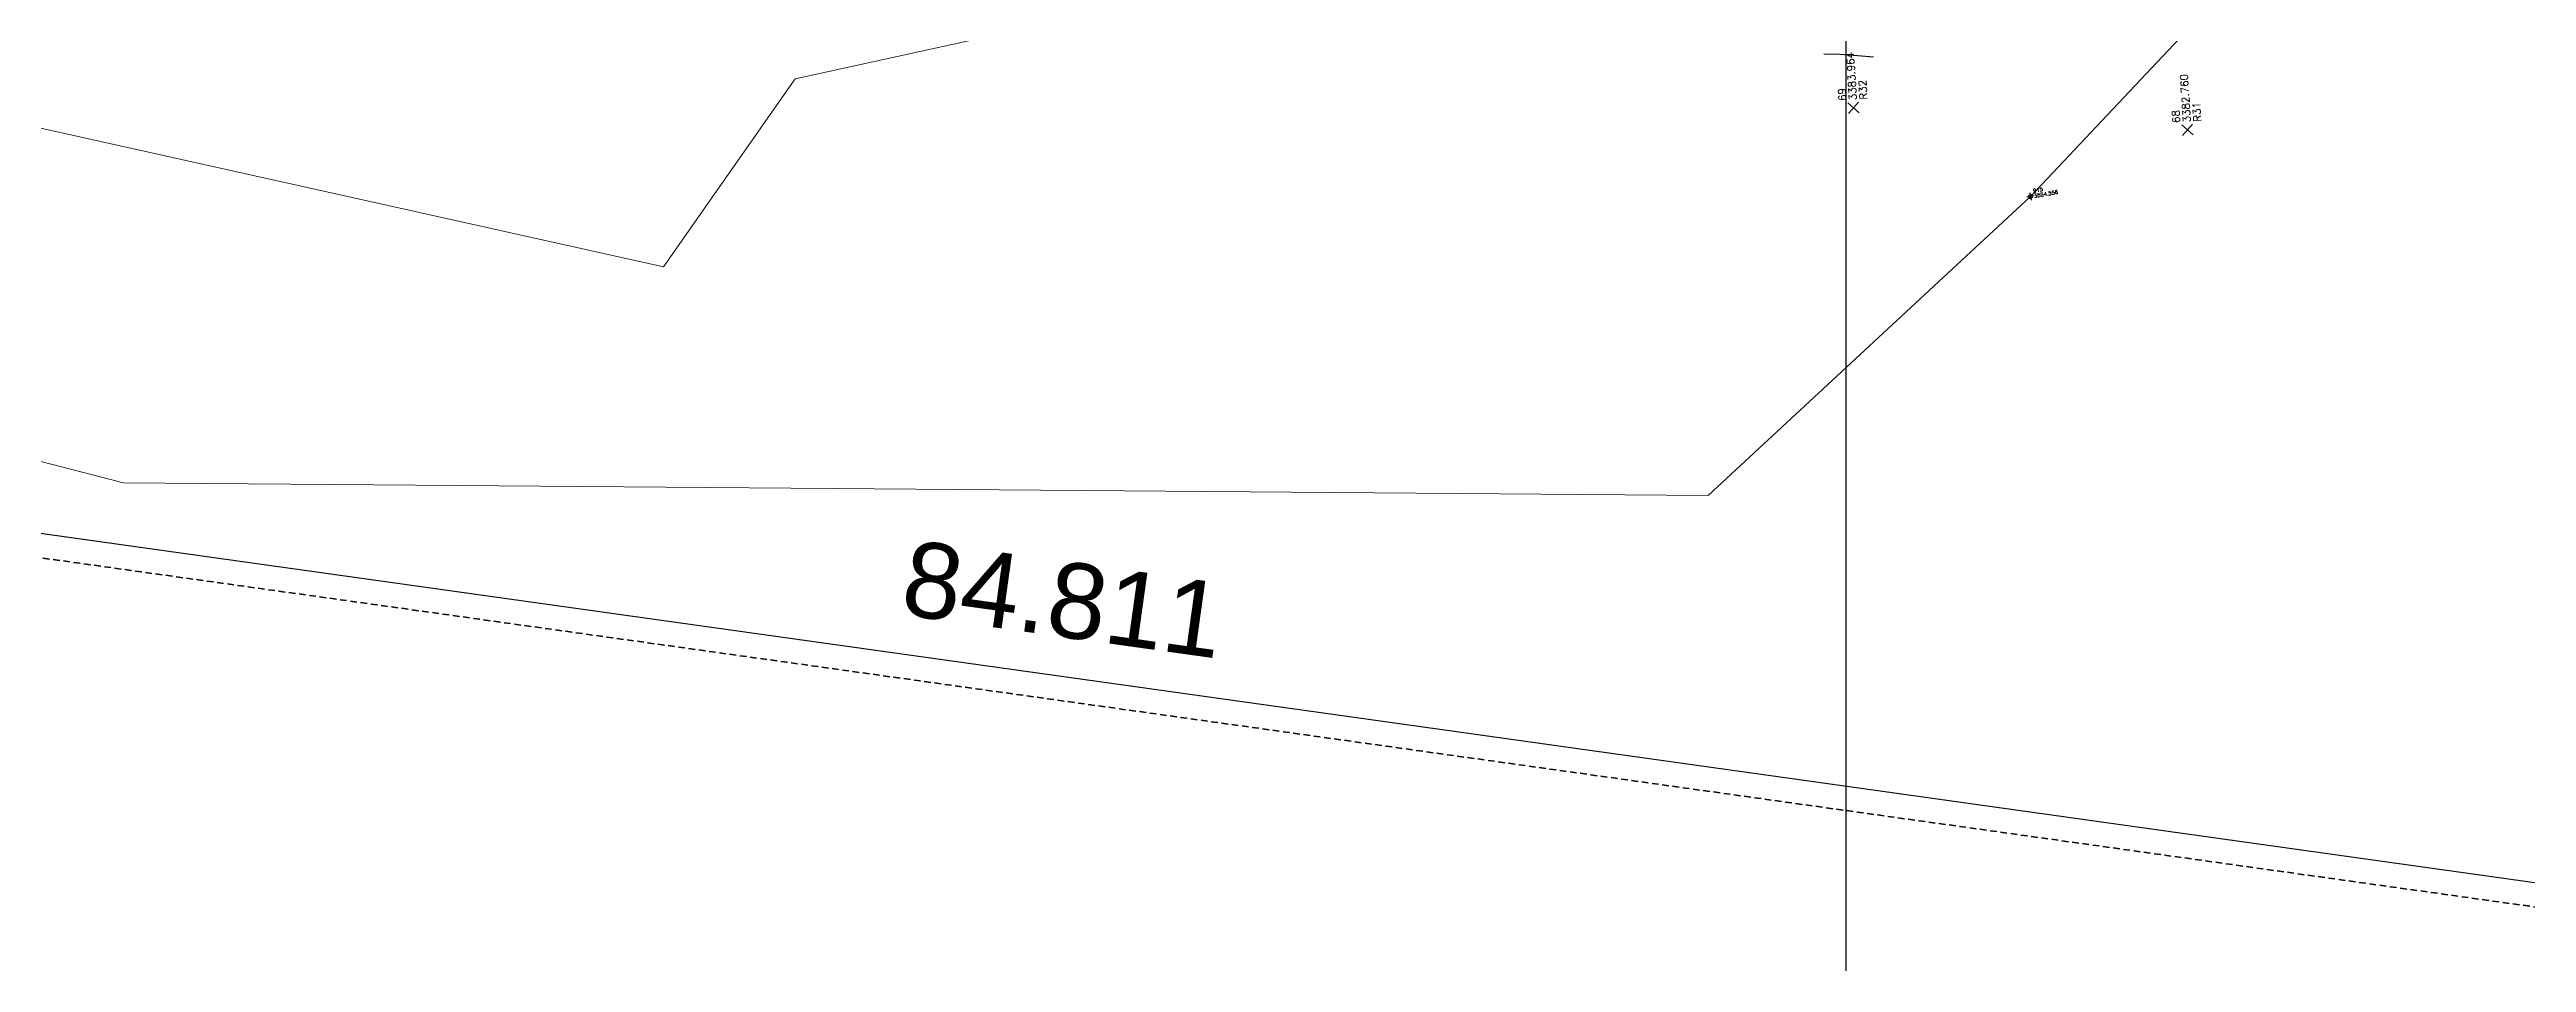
# Model space of a CAD drawing. Header units: millimetres. Extents: x 736950 to 740938, y 8500595 to 8502163.
# Drawn here: x 738252.3 to 738318.1, y 8501131.2 to 8501155.4 of the extents above; entities that cross this region are included whole.
import ezdxf

# ---------------------------------------------------------------- set-up
doc = ezdxf.new("R2010")
doc.units = ezdxf.units.MM
doc.linetypes.add('DASHED', pattern=[0.75, 0.5, -0.25])
for name, color, linetype, lineweight in [('CONT-MNR', 96, 'Continuous', 15), ('COTAS', 40, 'Continuous', 5), ('otros', 4, 'Continuous', 5), ('PERIMETRO', 7, 'Continuous', 35)]:
    doc.layers.add(name, color=color, linetype=linetype, lineweight=lineweight)
doc.layers.add('Cuadricula Coordenadas', color=5, linetype='Continuous')
doc.styles.add('5mm', font='arial.ttf', dxfattribs={"height": 3})
doc.styles.add('COTAS', font='arial.ttf')
doc.styles.get("Standard").update_dxf_attribs({"font": 'simplex.shx'})
doc.dimstyles.new('Copy of GenDist', dxfattribs={"dimtxt": 2, "dimasz": 2, "dimexe": 0.18, "dimexo": 0.0625, "dimgap": 1, "dimtad": 2, "dimdec": 3, "dimzin": 1, "dimdsep": 46, "dimtxsty": 'COTAS', "dimcen": 0.09, "dimadec": 3, "dimazin": 0, "dimtfac": 1, "dimtdec": 3, "dimtofl": 0, "dimtmove": 0, "dimatfit": 3, "dimfxl": 1, "dimtolj": 1, "dimtzin": 0, "dimarcsym": 0})

# ---------------------------------------------------------------- blocks, each defined once
blk = doc.blocks.new('*D161')
at = {"layer": 'COTAS', "color": 0, "lineweight": -2, "transparency": 16777216}
for p, q in [((738236.8370960656, 8501144.094116542), (738236.9427331983, 8501144.849026699)), ((738238.8984898399, 8501144.393597277), (738318.929319741, 8501133.194612436)), ((738320.8293291798, 8501132.340799145), (738320.9349663125, 8501133.095709302))]:
    blk.add_line(p, q, dxfattribs=at)
at = {"layer": 'COTAS', "color": 0, "transparency": 16777216}
for points in [[(738238.9446842198, 8501144.723714212), (738238.8522954602, 8501144.063480342), (738236.9177882333, 8501144.670763554)], [(738318.9755141209, 8501133.524729371), (738318.8831253613, 8501132.8644955), (738320.9100213475, 8501132.917446157)]]:
    blk.add_solid(points, dxfattribs=at)
at = {"layer": 'Defpoints', "color": 0, "transparency": 16777216}
for p in [(738236.8284346195, 8501144.032219619), (738320.9100213475, 8501132.917446157), (738320.8206677337, 8501132.278902221)]:
    blk.add_point(p, dxfattribs=at)
at = {"layer": 'COTAS', "color": 0, "transparency": 16777216, "insert": (738279.1940015443, 8501140.795748396), "char_height": 2, "attachment_point": 5, "rotation": 352.0341330922646, "style": 'COTAS'}
blk.add_mtext('\\A1;84.811', dxfattribs=at)

msp = doc.modelspace()

# ---------------------------------------------------------------- linework, layer by layer
at = {"linetype": 'Continuous'}
for p, q in [((738300.0416359572, 8501153.99069292), (738300.3417297007, 8501153.72631549)), ((738300.3238715425, 8501154.008551076), (738300.0594941155, 8501153.708457334)), ((738308.9154021696, 8501153.403879324), (738309.2154959153, 8501153.139501896)), ((738309.1976377566, 8501153.421737483), (738308.9332603279, 8501153.121643739))]:
    msp.add_line(p, q, dxfattribs=at)
at = {"elevation": 3556}
for points in [[(738299.4068736671, 8501155.29153618), (738299.8266141139, 8501155.282347644)], [(738299.8266141139, 8501155.282347644), (738300.1945019807, 8501155.257371193)]]:
    msp.add_lwpolyline(points, dxfattribs=at)
at = {"extrusion": (-0.09101738617818364, -0.995849303566203, 0), "elevation": -8533067.696479691}
msp.add_lwpolyline([(-38517.19650325982, 3556.000000000013), (-38516.66575411777, 3556.000000000013)], dxfattribs=at)
at = {"linetype": 'Continuous', "extrusion": (-0.172787269436437, 0.9849591664230046, 0), "elevation": 8245717.408062789}
msp.add_lwpolyline([(-2196091.027162655, 0), (-2196090.827162654, 0)], dxfattribs=at)
at = {"linetype": 'Continuous', "extrusion": (0.9849591664230046, 0.172787269436437, 0), "elevation": 2196090.927162654}
msp.add_lwpolyline([(8245717.508062787, 0), (8245717.308062788, 0)], dxfattribs=at)
at = {"linetype": 'Continuous'}
msp.add_circle((738304.8935235878, 8501151.49954375), 0.05, dxfattribs=at)
at = {"layer": 'CONT-MNR', "elevation": 3557}
msp.add_lwpolyline([(738237.9203159007, 8501195.107124157), (738240.6311984903, 8501179.653968006), (738242.4158922764, 8501169.48047253), (738245.3850561425, 8501164.8108162), (738246.6959850744, 8501157.33797707), (738248.7942507898, 8501154.037997609), (738268.5672800937, 8501149.636285506), (738272.0708061758, 8501154.630542077), (738287.7614171004, 8501158.073924862)], dxfattribs=at)
at = {"layer": 'Cuadricula Coordenadas', "color": 8}
msp.add_line((738300, 8500595.507225098), (738300, 8502130.641312934), dxfattribs=at)
at = {"layer": 'otros'}
for p, q in [((738304.8935235878, 8501151.49954375), (738316.5377350048, 8501163.855356976)), ((738296.334395546, 8501143.558532821), (738304.8935235878, 8501151.49954375)), ((738243.087769568, 8501146.76773313), (738254.2251855835, 8501143.894586124)), ((738254.2251855835, 8501143.894586124), (738296.334395546, 8501143.558532821))]:
    msp.add_line(p, q, dxfattribs=at)
at = {"layer": 'PERIMETRO', "linetype": 'DASHED', "ltscale": 0.35}
msp.add_lwpolyline([(737683.200969866, 8501281.329551859), (737744.6024409891, 8501182.423775388), (737752.754863814, 8501178.840202238), (737760.1534312089, 8501181.935448542), (737818.0712830903, 8501217.512164854), (737892.6513328891, 8501224.540148428), (737966.6724460352, 8501242.248666123), (737994.6087461784, 8501268.421881564), (738169.7309229737, 8501324.89666196), (738221.1104446506, 8501260.626977284), (738220.501630505, 8501242.23256058), (738236.8284346196, 8501144.032219619), (738320.8206677334, 8501132.278902221)], dxfattribs=at)

# ---------------------------------------------------------------- texts
at = {"color": 1, "char_height": 0.2, "attachment_point": 4, "rotation": 93.62050333019783}
for s, insert in [('3383.964', (738300.1790532975, 8501154.058105044)), ('3382.760', (738309.0528195116, 8501153.47129145))]:
    msp.add_mtext(s, dxfattribs=dict(at, insert=insert))
at = {"color": 2, "char_height": 0.2, "attachment_point": 4, "rotation": 93.62050333019783}
for s, insert in [('69', (738299.8996121212, 8501154.040423699)), ('68', (738308.773378335, 8501153.453610107))]:
    msp.add_mtext(s, dxfattribs=dict(at, insert=insert))
at = {"color": 3, "char_height": 0.2, "attachment_point": 4, "rotation": 93.62050333019783}
for s, insert in [('R32', (738300.4584944719, 8501154.07578639)), ('R31', (738309.3322606842, 8501153.488972796))]:
    msp.add_mtext(s, dxfattribs=dict(at, insert=insert))
at = {"color": 2, "insert": (738304.9591899234, 8501151.703964718), "char_height": 0.1, "width": 0.3666666666666667, "attachment_point": 1, "rotation": 9.94991650582834, "style": '5mm'}
msp.add_mtext('\\Ftxt.shx;\\W1.0000000000;\\T1.0000000000;\\o\\l915', dxfattribs=at)
at = {"color": 1, "insert": (738304.9833801411, 8501151.566070434), "char_height": 0.1, "width": 0.8333333333333334, "attachment_point": 1, "rotation": 9.94991650582834, "style": '5mm'}
msp.add_mtext('\\Ftxt.shx;\\W1.0000000000;\\T1.0000000000;\\o\\l3554.556', dxfattribs=at)

# ---------------------------------------------------------------- dimensions: what is measured, and where the dimension line sits
at = {"layer": 'COTAS'}
dim = msp.add_aligned_dim(p1=(738236.8284346196, 8501144.032219619), p2=(738320.8206677336, 8501132.278902221), distance=0.6447654037494944, dimstyle='Copy of GenDist', dxfattribs=at)
dim.commit()
dim.dimension.update_dxf_attribs({"geometry": '*D161', "text_midpoint": (738279.1940015443, 8501140.795748396)})

doc.saveas('drawing.dxf')
